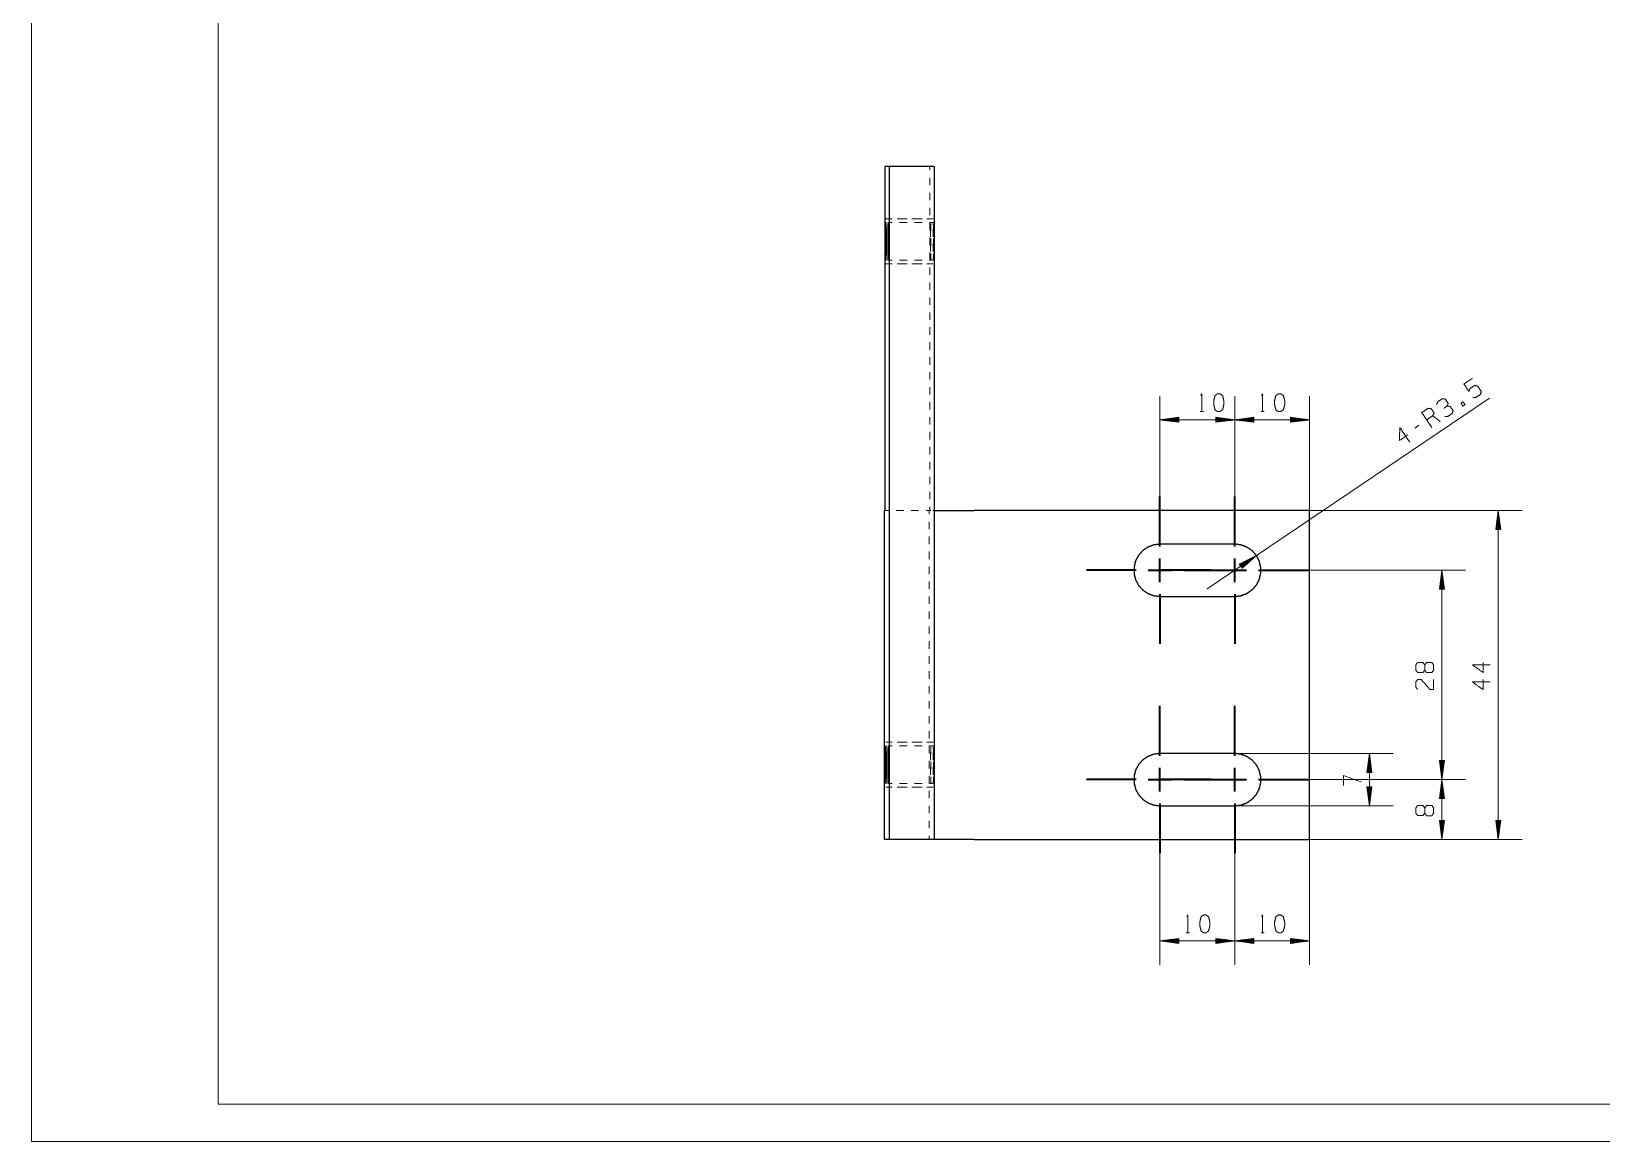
# Model space of a CAD drawing. Header units: millimetres. Extents: x 0 to 420, y 0 to 732.
# Drawn here: x 0 to 210, y 0 to 148.5 of the extents above; entities that cross this region are included whole.
import ezdxf

# ---------------------------------------------------------------- set-up
doc = ezdxf.new("R2010")
doc.units = ezdxf.units.MM
doc.layers.add('1', color=7, linetype='Continuous', true_color=0xffffff)

msp = doc.modelspace()

# ---------------------------------------------------------------- linework, layer by layer
at = {"layer": '1', "color": 132, "linetype": 'Continuous', "lineweight": 18}
for p, q in [((0, 297), (0, 0)), ((25, 292), (25, 5)), ((25, 5), (415, 5)), ((0, 0), (420, 0))]:
    msp.add_line(p, q, dxfattribs=at)
at = {"layer": '1', "color": 252, "linetype": 'Continuous', "lineweight": 25}
for p, q in [((114.73, 130.42), (114.16, 130.42)), ((114.16, 130.42), (114.16, 84.42)), ((120.73, 130.42), (114.73, 130.42)), ((114.73, 130.42), (114.73, 40.42)), ((120.73, 130.42), (120.73, 40.42)), ((114.07, 84.42), (114.07, 40.42)), ((114.16, 84.42), (114.07, 84.42)), ((170.94, 84.42), (126.07, 84.42)), ((170.94, 40.42), (170.94, 84.42)), ((160.94, 79.92), (150.94, 79.92)), ((150.94, 72.92), (160.94, 72.92)), ((160.94, 51.92), (150.94, 51.92)), ((150.94, 44.92), (160.94, 44.92)), ((114.73, 40.42), (114.07, 40.42)), ((120.73, 40.42), (114.73, 40.42)), ((126.07, 40.42), (170.94, 40.42))]:
    msp.add_line(p, q, dxfattribs=at)
at = {"layer": '1', "color": 43, "linetype": 'Continuous', "lineweight": 18}
for p, q in [((120.16, 130.42), (120.16, 129.92)), ((120.16, 128.92), (120.16, 127.92)), ((120.16, 126.92), (120.16, 125.92)), ((120.16, 124.92), (120.16, 123.92)), ((114.77, 123.42), (114.27, 123.42)), ((114.36, 122.92), (114.27, 122.92)), ((114.61, 122.92), (114.53, 122.92)), ((115.11, 123.42), (114.61, 123.42)), ((115.11, 122.92), (114.61, 122.92)), ((116.77, 123.42), (115.77, 123.42)), ((117.11, 123.42), (116.11, 123.42)), ((117.11, 122.92), (116.11, 122.92)), ((118.77, 123.42), (117.77, 123.42)), ((119.11, 123.42), (118.11, 123.42)), ((119.11, 122.92), (118.11, 122.92)), ((120.27, 123.42), (119.77, 123.42)), ((120.61, 123.42), (120.11, 123.42)), ((120.61, 122.92), (120.11, 122.92)), ((120.16, 122.92), (120.16, 121.92)), ((120.16, 120.92), (120.16, 119.92)), ((114.27, 117.92), (114.36, 117.92)), ((114.53, 117.92), (114.61, 117.92)), ((114.61, 117.92), (115.11, 117.92)), ((116.11, 117.92), (117.11, 117.92)), ((118.11, 117.92), (119.11, 117.92)), ((120.11, 117.92), (120.61, 117.92)), ((120.16, 118.92), (120.16, 117.92)), ((114.77, 117.42), (114.27, 117.42)), ((115.11, 117.42), (114.61, 117.42)), ((116.77, 117.42), (115.77, 117.42)), ((117.11, 117.42), (116.11, 117.42)), ((118.77, 117.42), (117.77, 117.42)), ((119.11, 117.42), (118.11, 117.42)), ((120.27, 117.42), (119.77, 117.42)), ((120.61, 117.42), (120.11, 117.42)), ((120.16, 116.92), (120.16, 115.92)), ((120.16, 114.92), (120.16, 113.92)), ((120.16, 112.92), (120.16, 111.92)), ((120.16, 110.92), (120.16, 109.92)), ((120.16, 108.92), (120.16, 107.92)), ((120.16, 106.92), (120.16, 105.92)), ((120.16, 104.92), (120.16, 103.92)), ((120.16, 102.92), (120.16, 101.92)), ((120.16, 100.92), (120.16, 99.92)), ((120.16, 98.92), (120.16, 97.92)), ((120.16, 96.92), (120.16, 95.92)), ((120.16, 94.92), (120.16, 93.92)), ((120.16, 92.92), (120.16, 91.92)), ((120.16, 90.92), (120.16, 89.92)), ((120.16, 88.92), (120.16, 87.92)), ((120.16, 86.92), (120.16, 85.92)), ((114.66, 84.42), (114.16, 84.42)), ((116.66, 84.42), (115.66, 84.42)), ((118.66, 84.42), (117.66, 84.42)), ((120.16, 84.42), (119.66, 84.42)), ((120.07, 84.42), (120.07, 83.92)), ((120.16, 84.92), (120.16, 84.42)), ((120.16, 84.42), (120.3, 84.42)), ((120.58, 84.42), (120.73, 84.42)), ((170.94, 83.92), (170.94, 84.42)), ((120.07, 82.92), (120.07, 81.92)), ((170.94, 81.92), (170.94, 82.92)), ((120.07, 80.92), (120.07, 79.92)), ((150.94, 79.92), (150.39, 79.85)), ((150.94, 79.92), (150.94, 79.92)), ((150.94, 79.92), (150.94, 79.92)), ((170.94, 79.92), (170.94, 80.92)), ((120.07, 78.92), (120.07, 77.92)), ((170.94, 77.92), (170.94, 78.92)), ((120.07, 76.92), (120.07, 75.92)), ((170.94, 75.92), (170.94, 76.92)), ((120.07, 74.92), (120.07, 73.92)), ((170.94, 73.92), (170.94, 74.92)), ((120.07, 72.92), (120.07, 71.92)), ((150.39, 72.98), (150.94, 72.92)), ((150.94, 72.92), (150.94, 72.92)), ((150.94, 72.92), (150.94, 72.92)), ((170.94, 71.92), (170.94, 72.92)), ((120.07, 70.92), (120.07, 69.92)), ((170.94, 69.92), (170.94, 70.92)), ((120.07, 68.92), (120.07, 67.92)), ((170.94, 67.92), (170.94, 68.92)), ((120.07, 66.92), (120.07, 65.92)), ((170.94, 65.92), (170.94, 66.92)), ((120.07, 64.92), (120.07, 63.92)), ((170.94, 63.92), (170.94, 64.92)), ((120.07, 62.92), (120.07, 61.92)), ((120.07, 60.92), (120.07, 59.92)), ((170.94, 61.92), (170.94, 62.92)), ((170.94, 59.92), (170.94, 60.92)), ((120.07, 58.92), (120.07, 57.92)), ((170.94, 57.92), (170.94, 58.92)), ((120.07, 56.92), (120.07, 55.92)), ((170.94, 55.92), (170.94, 56.92)), ((120.07, 54.92), (120.07, 53.92)), ((170.94, 53.92), (170.94, 54.92)), ((114.77, 53.42), (114.27, 53.42)), ((114.36, 52.92), (114.27, 52.92)), ((114.61, 52.92), (114.53, 52.92)), ((115.11, 53.42), (114.61, 53.42)), ((115.11, 52.92), (114.61, 52.92)), ((116.77, 53.42), (115.77, 53.42)), ((117.11, 53.42), (116.11, 53.42)), ((117.11, 52.92), (116.11, 52.92)), ((118.77, 53.42), (117.77, 53.42)), ((119.11, 53.42), (118.11, 53.42)), ((119.11, 52.92), (118.11, 52.92)), ((120.27, 53.42), (119.77, 53.42)), ((120.07, 52.92), (120.07, 51.92)), ((120.61, 53.42), (120.11, 53.42)), ((120.61, 52.92), (120.11, 52.92)), ((170.94, 51.92), (170.94, 52.92)), ((120.07, 50.92), (120.07, 49.92)), ((150.94, 51.92), (150.39, 51.85)), ((150.94, 51.92), (150.94, 51.92)), ((150.94, 51.92), (150.94, 51.92)), ((170.94, 49.92), (170.94, 50.92)), ((120.07, 48.92), (120.07, 47.92)), ((170.94, 47.92), (170.94, 48.92)), ((114.27, 47.92), (114.36, 47.92)), ((114.77, 47.42), (114.27, 47.42)), ((114.53, 47.92), (114.61, 47.92)), ((114.61, 47.92), (115.11, 47.92)), ((115.11, 47.42), (114.61, 47.42)), ((116.77, 47.42), (115.77, 47.42)), ((116.11, 47.92), (117.11, 47.92)), ((117.11, 47.42), (116.11, 47.42)), ((118.77, 47.42), (117.77, 47.42)), ((118.11, 47.92), (119.11, 47.92)), ((119.11, 47.42), (118.11, 47.42)), ((120.27, 47.42), (119.77, 47.42)), ((120.07, 46.92), (120.07, 45.92)), ((120.11, 47.92), (120.61, 47.92)), ((120.61, 47.42), (120.11, 47.42)), ((170.94, 45.92), (170.94, 46.92)), ((120.07, 44.92), (120.07, 43.92)), ((150.39, 44.98), (150.94, 44.92)), ((150.94, 44.92), (150.94, 44.92)), ((150.94, 44.92), (150.94, 44.92)), ((170.94, 43.92), (170.94, 44.92)), ((120.07, 42.92), (120.07, 41.92)), ((170.94, 41.92), (170.94, 42.92)), ((120.07, 40.92), (120.07, 40.42)), ((170.94, 40.42), (170.94, 40.92))]:
    msp.add_line(p, q, dxfattribs=at)
at = {"layer": '1', "color": 13, "linetype": 'Continuous', "lineweight": 18}
for p, q in [((150.94, 86.27), (150.94, 99.72)), ((157.26, 73.93), (195.02, 99.46)), ((160.94, 86.27), (160.94, 99.72)), ((160.94, 86.27), (160.94, 99.72)), ((170.94, 84.42), (170.94, 99.72)), ((153.48, 96.88), (150.94, 96.55)), ((153.48, 96.63), (151.51, 96.63)), ((153.48, 96.68), (151.9, 96.68)), ((153.48, 96.73), (152.29, 96.73)), ((153.48, 96.78), (152.67, 96.78)), ((153.48, 96.83), (153.06, 96.83)), ((153.48, 96.88), (153.44, 96.88)), ((153.48, 96.88), (153.44, 96.88)), ((153.48, 96.21), (153.48, 96.88)), ((158.4, 96.88), (158.43, 96.88)), ((158.4, 96.88), (158.43, 96.88)), ((158.4, 96.88), (158.4, 96.21)), ((160.94, 96.55), (158.4, 96.88)), ((158.4, 96.83), (158.81, 96.83)), ((158.4, 96.78), (159.2, 96.78)), ((158.4, 96.73), (159.59, 96.73)), ((158.4, 96.68), (159.97, 96.68)), ((158.4, 96.63), (160.36, 96.63)), ((163.48, 96.88), (160.94, 96.55)), ((163.48, 96.63), (161.51, 96.63)), ((163.48, 96.68), (161.9, 96.68)), ((163.48, 96.73), (162.29, 96.73)), ((163.48, 96.78), (162.67, 96.78)), ((163.48, 96.83), (163.06, 96.83)), ((163.48, 96.88), (163.44, 96.88)), ((163.48, 96.88), (163.44, 96.88)), ((163.48, 96.21), (163.48, 96.88)), ((168.4, 96.88), (168.43, 96.88)), ((168.4, 96.88), (168.43, 96.88)), ((168.4, 96.88), (168.4, 96.21)), ((170.94, 96.55), (168.4, 96.88)), ((168.4, 96.83), (168.82, 96.83)), ((168.4, 96.78), (169.2, 96.78)), ((168.4, 96.73), (169.59, 96.73)), ((168.4, 96.68), (169.98, 96.68)), ((168.4, 96.63), (170.36, 96.63)), ((150.94, 96.55), (153.48, 96.21)), ((160.94, 96.55), (150.94, 96.55)), ((153.48, 96.57), (151.13, 96.57)), ((153.48, 96.52), (151.13, 96.52)), ((153.48, 96.47), (151.51, 96.47)), ((153.48, 96.42), (151.9, 96.42)), ((153.48, 96.37), (152.29, 96.37)), ((153.48, 96.32), (152.67, 96.32)), ((153.48, 96.27), (153.06, 96.27)), ((153.48, 96.22), (153.44, 96.22)), ((153.48, 96.22), (153.44, 96.22)), ((158.4, 96.57), (160.74, 96.57)), ((158.4, 96.21), (160.94, 96.55)), ((158.4, 96.52), (160.74, 96.52)), ((158.4, 96.47), (160.36, 96.47)), ((158.4, 96.42), (159.97, 96.42)), ((158.4, 96.37), (159.59, 96.37)), ((158.4, 96.32), (159.2, 96.32)), ((158.4, 96.27), (158.81, 96.27)), ((158.4, 96.22), (158.43, 96.22)), ((158.4, 96.22), (158.43, 96.22)), ((160.94, 96.55), (163.48, 96.21)), ((160.94, 96.55), (170.94, 96.55)), ((163.48, 96.57), (161.13, 96.57)), ((163.48, 96.52), (161.13, 96.52)), ((163.48, 96.47), (161.51, 96.47)), ((163.48, 96.42), (161.9, 96.42)), ((163.48, 96.37), (162.29, 96.37)), ((163.48, 96.32), (162.67, 96.32)), ((163.48, 96.27), (163.06, 96.27)), ((163.48, 96.22), (163.44, 96.22)), ((163.48, 96.22), (163.44, 96.22)), ((168.4, 96.57), (170.75, 96.57)), ((168.4, 96.21), (170.94, 96.55)), ((168.4, 96.52), (170.75, 96.52)), ((168.4, 96.47), (170.36, 96.47)), ((168.4, 96.42), (169.98, 96.42)), ((168.4, 96.37), (169.59, 96.37)), ((168.4, 96.32), (169.2, 96.32)), ((168.4, 96.27), (168.82, 96.27)), ((168.4, 96.22), (168.43, 96.22)), ((168.4, 96.22), (168.43, 96.22)), ((170.94, 84.42), (199.36, 84.42)), ((196.18, 84.42), (195.85, 81.88)), ((196.16, 81.88), (196.16, 84.22)), ((196.52, 81.88), (196.18, 84.42)), ((196.18, 84.42), (196.18, 40.42)), ((196.21, 81.88), (196.21, 84.22)), ((195.85, 81.88), (195.85, 81.91)), ((195.85, 81.88), (195.85, 81.91)), ((195.9, 81.88), (195.9, 82.29)), ((195.95, 81.88), (195.95, 82.68)), ((196.01, 81.88), (196.01, 83.06)), ((196.06, 81.88), (196.06, 83.45)), ((196.11, 81.88), (196.11, 83.84)), ((196.26, 81.88), (196.26, 83.84)), ((196.31, 81.88), (196.31, 83.45)), ((196.36, 81.88), (196.36, 83.06)), ((196.41, 81.88), (196.41, 82.68)), ((196.46, 81.88), (196.46, 82.29)), ((196.51, 81.88), (196.51, 81.91)), ((196.51, 81.88), (196.51, 81.91)), ((195.85, 81.88), (196.52, 81.88)), ((163.84, 78.38), (161.54, 77.23)), ((161.63, 77.1), (162.62, 77.77)), ((161.66, 77.06), (162.97, 77.94)), ((161.69, 77.02), (163.31, 78.11)), ((161.72, 76.97), (163.66, 78.29)), ((161.75, 76.93), (163.69, 78.25)), ((161.77, 76.89), (163.4, 77.99)), ((161.8, 76.85), (163.11, 77.73)), ((161.92, 76.68), (163.84, 78.38)), ((161.54, 77.23), (161.92, 76.68)), ((161.55, 77.23), (161.57, 77.24)), ((161.55, 77.23), (161.57, 77.24)), ((161.57, 77.18), (161.92, 77.42)), ((161.6, 77.14), (162.27, 77.59)), ((161.83, 76.81), (162.82, 77.47)), ((161.86, 76.76), (162.53, 77.21)), ((161.89, 76.72), (162.23, 76.96)), ((161.92, 76.68), (161.94, 76.7)), ((161.92, 76.68), (161.94, 76.7)), ((170.79, 76.42), (191.81, 76.42)), ((188.63, 76.42), (188.3, 73.88)), ((188.56, 73.88), (188.56, 75.84)), ((188.61, 73.88), (188.61, 76.22)), ((188.97, 73.88), (188.63, 76.42)), ((188.63, 48.42), (188.63, 76.42)), ((188.66, 73.88), (188.66, 76.22)), ((188.71, 73.88), (188.71, 75.84)), ((188.3, 73.88), (188.3, 73.91)), ((188.3, 73.88), (188.3, 73.91)), ((188.3, 73.88), (188.97, 73.88)), ((188.35, 73.88), (188.35, 74.29)), ((188.4, 73.88), (188.4, 74.68)), ((188.45, 73.88), (188.45, 75.06)), ((188.51, 73.88), (188.51, 75.45)), ((188.76, 73.88), (188.76, 75.45)), ((188.81, 73.88), (188.81, 75.06)), ((188.86, 73.88), (188.86, 74.68)), ((188.91, 73.88), (188.91, 74.29)), ((188.96, 73.88), (188.96, 73.91)), ((188.96, 73.88), (188.96, 73.91)), ((160.94, 51.92), (182.13, 51.92)), ((178.95, 51.92), (178.62, 49.38)), ((178.78, 49.38), (178.78, 50.56)), ((178.83, 49.38), (178.83, 50.95)), ((178.88, 49.38), (178.88, 51.34)), ((178.93, 49.38), (178.93, 51.72)), ((179.29, 49.38), (178.95, 51.92)), ((178.95, 44.92), (178.95, 51.92)), ((178.98, 49.38), (178.98, 51.72)), ((179.03, 49.38), (179.03, 51.34)), ((179.08, 49.38), (179.08, 50.95)), ((179.13, 49.38), (179.13, 50.56)), ((188.3, 50.96), (188.3, 50.92)), ((188.3, 50.96), (188.3, 50.92)), ((188.3, 50.96), (188.63, 48.42)), ((188.97, 50.96), (188.3, 50.96)), ((188.35, 50.96), (188.35, 50.54)), ((188.4, 50.96), (188.4, 50.15)), ((188.45, 50.96), (188.45, 49.77)), ((188.51, 50.96), (188.51, 49.38)), ((188.56, 50.96), (188.56, 48.99)), ((188.61, 50.96), (188.61, 48.61)), ((188.63, 48.42), (188.97, 50.96)), ((188.66, 50.96), (188.66, 48.61)), ((188.71, 50.96), (188.71, 48.99)), ((188.76, 50.96), (188.76, 49.38)), ((188.81, 50.96), (188.81, 49.77)), ((188.86, 50.96), (188.86, 50.15)), ((188.91, 50.96), (188.91, 50.54)), ((188.96, 50.96), (188.96, 50.92)), ((188.96, 50.96), (188.96, 50.92)), ((170.79, 48.42), (191.81, 48.42)), ((170.79, 48.42), (191.81, 48.42)), ((178.62, 49.38), (178.62, 49.41)), ((178.62, 49.38), (178.62, 49.41)), ((178.62, 49.38), (179.29, 49.38)), ((178.67, 49.38), (178.67, 49.79)), ((178.73, 49.38), (178.73, 50.18)), ((179.18, 49.38), (179.18, 50.18)), ((179.23, 49.38), (179.23, 49.79)), ((179.28, 49.38), (179.28, 49.41)), ((179.28, 49.38), (179.28, 49.41)), ((188.63, 48.42), (188.3, 45.88)), ((188.97, 45.88), (188.63, 48.42)), ((188.63, 48.42), (188.63, 40.42)), ((178.62, 47.46), (178.62, 47.42)), ((178.62, 47.46), (178.62, 47.42)), ((178.62, 47.46), (178.95, 44.92)), ((179.29, 47.46), (178.62, 47.46)), ((178.67, 47.46), (178.67, 47.04)), ((178.73, 47.46), (178.73, 46.65)), ((178.78, 47.46), (178.78, 46.27)), ((178.83, 47.46), (178.83, 45.88)), ((178.88, 47.46), (178.88, 45.49)), ((178.93, 47.46), (178.93, 45.11)), ((178.95, 44.92), (179.29, 47.46)), ((178.98, 47.46), (178.98, 45.11)), ((179.03, 47.46), (179.03, 45.49)), ((179.08, 47.46), (179.08, 45.88)), ((179.13, 47.46), (179.13, 46.27)), ((179.18, 47.46), (179.18, 46.65)), ((179.23, 47.46), (179.23, 47.04)), ((179.28, 47.46), (179.28, 47.42)), ((179.28, 47.46), (179.28, 47.42)), ((188.35, 45.88), (188.35, 46.29)), ((188.4, 45.88), (188.4, 46.68)), ((188.45, 45.88), (188.45, 47.06)), ((188.51, 45.88), (188.51, 47.45)), ((188.56, 45.88), (188.56, 47.84)), ((188.61, 45.88), (188.61, 48.22)), ((188.66, 45.88), (188.66, 48.22)), ((188.71, 45.88), (188.71, 47.84)), ((188.76, 45.88), (188.76, 47.45)), ((188.81, 45.88), (188.81, 47.06)), ((188.86, 45.88), (188.86, 46.68)), ((188.91, 45.88), (188.91, 46.29)), ((160.94, 44.92), (182.13, 44.92)), ((188.3, 45.88), (188.3, 45.91)), ((188.3, 45.88), (188.3, 45.91)), ((188.3, 45.88), (188.97, 45.88)), ((188.96, 45.88), (188.96, 45.91)), ((188.96, 45.88), (188.96, 45.91)), ((188.3, 42.96), (188.3, 42.92)), ((188.3, 42.96), (188.3, 42.92)), ((188.3, 42.96), (188.63, 40.42)), ((188.97, 42.96), (188.3, 42.96)), ((188.35, 42.96), (188.35, 42.54)), ((188.4, 42.96), (188.4, 42.15)), ((188.45, 42.96), (188.45, 41.77)), ((188.51, 42.96), (188.51, 41.38)), ((188.56, 42.96), (188.56, 40.99)), ((188.61, 42.96), (188.61, 40.61)), ((188.63, 40.42), (188.97, 42.96)), ((188.66, 42.96), (188.66, 40.61)), ((188.71, 42.96), (188.71, 40.99)), ((188.76, 42.96), (188.76, 41.38)), ((188.81, 42.96), (188.81, 41.77)), ((188.86, 42.96), (188.86, 42.15)), ((188.91, 42.96), (188.91, 42.54)), ((188.96, 42.96), (188.96, 42.92)), ((188.96, 42.96), (188.96, 42.92)), ((195.85, 42.96), (195.85, 42.92)), ((195.85, 42.96), (195.85, 42.92)), ((195.85, 42.96), (196.18, 40.42)), ((196.52, 42.96), (195.85, 42.96)), ((195.9, 42.96), (195.9, 42.54)), ((195.95, 42.96), (195.95, 42.15)), ((196.01, 42.96), (196.01, 41.77)), ((196.06, 42.96), (196.06, 41.38)), ((196.11, 42.96), (196.11, 40.99)), ((196.16, 42.96), (196.16, 40.61)), ((196.18, 40.42), (196.52, 42.96)), ((196.21, 42.96), (196.21, 40.61)), ((196.26, 42.96), (196.26, 40.99)), ((196.31, 42.96), (196.31, 41.38)), ((196.36, 42.96), (196.36, 41.77)), ((196.41, 42.96), (196.41, 42.15)), ((196.46, 42.96), (196.46, 42.54)), ((196.51, 42.96), (196.51, 42.92)), ((196.51, 42.96), (196.51, 42.92)), ((170.94, 40.42), (170.94, 23.66)), ((170.94, 40.42), (191.81, 40.42)), ((170.94, 40.42), (199.36, 40.42)), ((150.94, 38.57), (150.94, 23.66)), ((160.94, 38.57), (160.94, 23.66)), ((160.94, 38.57), (160.94, 23.66)), ((153.48, 27.17), (150.94, 26.84)), ((150.94, 26.84), (153.48, 26.51)), ((160.94, 26.84), (150.94, 26.84)), ((153.48, 26.87), (151.13, 26.87)), ((153.48, 26.81), (151.13, 26.81)), ((153.48, 26.92), (151.51, 26.92)), ((153.48, 26.76), (151.51, 26.76)), ((153.48, 26.97), (151.9, 26.97)), ((153.48, 26.71), (151.9, 26.71)), ((153.48, 27.02), (152.29, 27.02)), ((153.48, 26.66), (152.29, 26.66)), ((153.48, 27.07), (152.67, 27.07)), ((153.48, 26.61), (152.67, 26.61)), ((153.48, 27.12), (153.06, 27.12)), ((153.48, 26.56), (153.06, 26.56)), ((153.48, 27.17), (153.44, 27.17)), ((153.48, 27.17), (153.44, 27.17)), ((153.48, 26.51), (153.44, 26.51)), ((153.48, 26.51), (153.44, 26.51)), ((153.48, 26.51), (153.48, 27.17)), ((158.4, 27.17), (158.43, 27.17)), ((158.4, 27.17), (158.43, 27.17)), ((158.4, 27.17), (158.4, 26.51)), ((160.94, 26.84), (158.4, 27.17)), ((158.4, 27.12), (158.82, 27.12)), ((158.4, 27.07), (159.2, 27.07)), ((158.4, 27.02), (159.59, 27.02)), ((158.4, 26.97), (159.98, 26.97)), ((158.4, 26.92), (160.36, 26.92)), ((158.4, 26.87), (160.75, 26.87)), ((158.4, 26.51), (160.94, 26.84)), ((158.4, 26.81), (160.75, 26.81)), ((158.4, 26.76), (160.36, 26.76)), ((158.4, 26.71), (159.98, 26.71)), ((158.4, 26.66), (159.59, 26.66)), ((158.4, 26.61), (159.2, 26.61)), ((158.4, 26.56), (158.82, 26.56)), ((158.4, 26.51), (158.43, 26.51)), ((158.4, 26.51), (158.43, 26.51)), ((163.48, 27.17), (160.94, 26.84)), ((160.94, 26.84), (163.48, 26.51)), ((160.94, 26.84), (170.94, 26.84)), ((163.48, 26.87), (161.13, 26.87)), ((163.48, 26.81), (161.13, 26.81)), ((163.48, 26.92), (161.52, 26.92)), ((163.48, 26.76), (161.52, 26.76)), ((163.48, 26.97), (161.9, 26.97)), ((163.48, 26.71), (161.9, 26.71)), ((163.48, 27.02), (162.29, 27.02)), ((163.48, 26.66), (162.29, 26.66)), ((163.48, 27.07), (162.68, 27.07)), ((163.48, 26.61), (162.68, 26.61)), ((163.48, 27.12), (163.06, 27.12)), ((163.48, 26.56), (163.06, 26.56)), ((163.48, 27.17), (163.45, 27.17)), ((163.48, 27.17), (163.45, 27.17)), ((163.48, 26.51), (163.45, 26.51)), ((163.48, 26.51), (163.45, 26.51)), ((163.48, 26.51), (163.48, 27.17)), ((168.4, 27.17), (168.43, 27.17)), ((168.4, 27.17), (168.43, 27.17)), ((168.4, 27.17), (168.4, 26.51)), ((170.94, 26.84), (168.4, 27.17)), ((168.4, 27.12), (168.82, 27.12)), ((168.4, 27.07), (169.2, 27.07)), ((168.4, 27.02), (169.59, 27.02)), ((168.4, 26.97), (169.98, 26.97)), ((168.4, 26.92), (170.36, 26.92)), ((168.4, 26.87), (170.75, 26.87)), ((168.4, 26.51), (170.94, 26.84)), ((168.4, 26.81), (170.75, 26.81)), ((168.4, 26.76), (170.36, 26.76)), ((168.4, 26.71), (169.98, 26.71)), ((168.4, 26.66), (169.59, 26.66)), ((168.4, 26.61), (169.2, 26.61)), ((168.4, 26.56), (168.82, 26.56)), ((168.4, 26.51), (168.43, 26.51)), ((168.4, 26.51), (168.43, 26.51))]:
    msp.add_line(p, q, dxfattribs=at)
at = {"layer": '1', "color": 95, "linetype": 'Continuous', "lineweight": 18}
for p, q in [((156.32, 97.64), (156.75, 97.64)), ((164.46, 97.64), (164.88, 97.64)), ((188.39, 96.3), (187.44, 97.1)), ((185.55, 95.83), (185, 95.45)), ((154.46, 27.93), (154.88, 27.93)), ((164.46, 27.93), (164.88, 27.93))]:
    msp.add_line(p, q, dxfattribs=at)
at = {"layer": '1', "color": 252, "linetype": 'Continuous', "lineweight": 35}
for p, q in [((150.94, 79.59), (150.94, 86.27)), ((160.94, 79.59), (160.94, 86.27)), ((150.94, 74.83), (150.94, 78)), ((160.94, 74.83), (160.94, 78)), ((147.76, 76.42), (141.09, 76.42)), ((149.35, 76.42), (152.52, 76.42)), ((157.76, 76.42), (151.09, 76.42)), ((154.11, 76.42), (160.79, 76.42)), ((159.35, 76.42), (162.52, 76.42)), ((164.11, 76.42), (170.79, 76.42)), ((150.94, 73.24), (150.94, 66.57)), ((160.94, 73.24), (160.94, 66.57)), ((150.94, 51.59), (150.94, 58.27)), ((160.94, 51.59), (160.94, 58.27)), ((147.76, 48.42), (141.09, 48.42)), ((149.35, 48.42), (152.52, 48.42)), ((150.94, 46.83), (150.94, 50)), ((157.77, 48.42), (151.09, 48.42)), ((154.11, 48.42), (160.79, 48.42)), ((159.35, 48.42), (162.53, 48.42)), ((160.94, 46.83), (160.94, 50)), ((164.12, 48.42), (170.79, 48.42)), ((150.94, 45.24), (150.94, 38.57)), ((160.94, 45.24), (160.94, 38.57))]:
    msp.add_line(p, q, dxfattribs=at)
at = {"layer": '1', "color": 252, "linetype": 'Continuous', "lineweight": 25}
for points, knots in [([(114.29, 118.29), (114.3, 118.75), (114.3, 119.34), (114.3, 120.02), (114.3, 120.73), (114.3, 121.42), (114.3, 122.02), (114.29, 122.5), (114.28, 122.8), (114.27, 122.92), (114.27, 122.83), (114.26, 122.54), (114.25, 122.08), (114.25, 121.49), (114.25, 120.81), (114.25, 120.1), (114.25, 119.41), (114.25, 118.81), (114.26, 118.34), (114.27, 118.03), (114.27, 117.92), (114.28, 118.01), (114.29, 118.29)], [0, 0, 0.045696, 0.104907, 0.172835, 0.243979, 0.312577, 0.37307, 0.42056, 0.451203, 0.46253, 0.471515, 0.499999, 0.545696, 0.604906, 0.672835, 0.743979, 0.812577, 0.87307, 0.92056, 0.951202, 0.96253, 0.971515, 1, 1]), ([(114.63, 118.29), (114.63, 118.75), (114.64, 119.34), (114.64, 120.02), (114.64, 120.73), (114.64, 121.42), (114.63, 122.02), (114.63, 122.5), (114.62, 122.8), (114.61, 122.92), (114.61, 122.83), (114.6, 122.54), (114.59, 122.08), (114.59, 121.49), (114.58, 120.81), (114.58, 120.1), (114.59, 119.41), (114.59, 118.81), (114.6, 118.34), (114.6, 118.03), (114.61, 117.92), (114.62, 118.01), (114.63, 118.29)], [0, 0, 0.045696, 0.104907, 0.172835, 0.243979, 0.312577, 0.37307, 0.42056, 0.451203, 0.46253, 0.471515, 0.499999, 0.545696, 0.604906, 0.672835, 0.743979, 0.812577, 0.87307, 0.92056, 0.951202, 0.96253, 0.971515, 1, 1]), ([(120.73, 84.42), (121.45, 84.42), (123.52, 84.42), (126.07, 84.42)], [0, 0, 0.135206, 0.522103, 1, 1]), ([(150.94, 79.92), (150.1, 79.81), (149.31, 79.51), (148.62, 79.04), (148.06, 78.4), (147.67, 77.66), (147.47, 76.84), (147.47, 75.99), (147.67, 75.17), (148.06, 74.43), (148.62, 73.8), (149.31, 73.32), (150.1, 73.02), (150.94, 72.92)], [0, 0, 0.076923, 0.153846, 0.230769, 0.307692, 0.384615, 0.461538, 0.538462, 0.615384, 0.692308, 0.76923, 0.846154, 0.923077, 1, 1]), ([(160.94, 72.92), (161.77, 73.02), (162.56, 73.32), (163.26, 73.8), (163.82, 74.43), (164.21, 75.17), (164.41, 75.99), (164.41, 76.84), (164.21, 77.66), (163.82, 78.4), (163.26, 79.04), (162.56, 79.51), (161.77, 79.81), (160.94, 79.92)], [0, 0, 0.076923, 0.153846, 0.23077, 0.307692, 0.384615, 0.461538, 0.538461, 0.615385, 0.692308, 0.769231, 0.846154, 0.923077, 1, 1]), ([(160.94, 72.92), (161.78, 73.02), (162.57, 73.32), (163.26, 73.8), (163.82, 74.43), (164.21, 75.17), (164.41, 75.99), (164.41, 76.84), (164.21, 77.66), (163.82, 78.4), (163.26, 79.04), (162.57, 79.51), (161.78, 79.81), (160.94, 79.92)], [0, 0, 0.076924, 0.153847, 0.230769, 0.307692, 0.384616, 0.461538, 0.538461, 0.615385, 0.692308, 0.769231, 0.846153, 0.923076, 1, 1]), ([(114.29, 48.29), (114.3, 48.75), (114.3, 49.34), (114.3, 50.02), (114.3, 50.73), (114.3, 51.42), (114.3, 52.02), (114.29, 52.5), (114.28, 52.8), (114.27, 52.92), (114.27, 52.83), (114.26, 52.54), (114.25, 52.08), (114.25, 51.49), (114.25, 50.81), (114.25, 50.1), (114.25, 49.41), (114.25, 48.81), (114.26, 48.34), (114.27, 48.03), (114.27, 47.92), (114.28, 48.01), (114.29, 48.29)], [0, 0, 0.045696, 0.104907, 0.172835, 0.243979, 0.312576, 0.37307, 0.42056, 0.451202, 0.46253, 0.471516, 0.5, 0.545696, 0.604907, 0.672835, 0.743979, 0.812576, 0.873069, 0.92056, 0.951202, 0.96253, 0.971516, 1, 1]), ([(114.63, 48.29), (114.63, 48.75), (114.64, 49.34), (114.64, 50.02), (114.64, 50.73), (114.64, 51.42), (114.63, 52.02), (114.63, 52.5), (114.62, 52.8), (114.61, 52.92), (114.61, 52.83), (114.6, 52.54), (114.59, 52.08), (114.59, 51.49), (114.58, 50.81), (114.58, 50.1), (114.59, 49.41), (114.59, 48.81), (114.6, 48.34), (114.6, 48.03), (114.61, 47.92), (114.62, 48.01), (114.63, 48.29)], [0, 0, 0.045696, 0.104907, 0.172835, 0.243979, 0.312576, 0.37307, 0.42056, 0.451202, 0.46253, 0.471516, 0.5, 0.545696, 0.604907, 0.672835, 0.743979, 0.812576, 0.873069, 0.92056, 0.951202, 0.96253, 0.971516, 1, 1]), ([(150.94, 51.92), (150.1, 51.81), (149.31, 51.51), (148.62, 51.04), (148.06, 50.4), (147.67, 49.66), (147.47, 48.84), (147.47, 47.99), (147.67, 47.17), (148.06, 46.43), (148.62, 45.8), (149.31, 45.32), (150.1, 45.02), (150.94, 44.92)], [0, 0, 0.076923, 0.153846, 0.23077, 0.307693, 0.384615, 0.461539, 0.538461, 0.615385, 0.692307, 0.769231, 0.846154, 0.923077, 1, 1]), ([(160.94, 44.92), (161.77, 45.02), (162.56, 45.32), (163.26, 45.8), (163.82, 46.43), (164.21, 47.17), (164.41, 47.99), (164.41, 48.84), (164.21, 49.66), (163.82, 50.4), (163.26, 51.04), (162.56, 51.51), (161.77, 51.81), (160.94, 51.92)], [0, 0, 0.076923, 0.153846, 0.230769, 0.307692, 0.384615, 0.461539, 0.538461, 0.615385, 0.692307, 0.769231, 0.846154, 0.923077, 1, 1]), ([(160.94, 44.92), (161.78, 45.02), (162.57, 45.32), (163.26, 45.8), (163.82, 46.43), (164.21, 47.17), (164.41, 47.99), (164.41, 48.84), (164.21, 49.66), (163.82, 50.4), (163.26, 51.04), (162.57, 51.51), (161.78, 51.81), (160.94, 51.92)], [0, 0, 0.076924, 0.153846, 0.230769, 0.307692, 0.384615, 0.461539, 0.538461, 0.615384, 0.692308, 0.769231, 0.846154, 0.923076, 1, 1]), ([(126.07, 40.42), (124.76, 40.42), (122.39, 40.42), (120.73, 40.42)], [0, 0, 0.244848, 0.68792, 1, 1])]:
    msp.add_open_spline(points, degree=1, knots=knots, dxfattribs=at)
at = {"layer": '1', "color": 43, "linetype": 'Continuous', "lineweight": 18}
for points, knots in [([(120.25, 122.04), (120.25, 121.49), (120.25, 121.04)], [0, 0, 0.549071, 1, 1]), ([(120.3, 121.79), (120.3, 122.02), (120.29, 122.5), (120.28, 122.79)], [0, 0, 0.2307, 0.705602, 1, 1]), ([(120.59, 122.04), (120.59, 121.49), (120.59, 121.04)], [0, 0, 0.549071, 1, 1]), ([(120.64, 121.79), (120.63, 122.02), (120.63, 122.5), (120.62, 122.79)], [0, 0, 0.2307, 0.705602, 1, 1]), ([(120.25, 120.04), (120.25, 119.41), (120.25, 119.04)], [0, 0, 0.625771, 1, 1]), ([(120.3, 119.79), (120.3, 120.02), (120.3, 120.73), (120.3, 120.79)], [0, 0, 0.228357, 0.93979, 1, 1]), ([(120.58, 120.04), (120.59, 119.41), (120.59, 119.04)], [0, 0, 0.625771, 1, 1]), ([(120.64, 119.79), (120.64, 120.02), (120.64, 120.73), (120.64, 120.79)], [0, 0, 0.228357, 0.93979, 1, 1]), ([(120.27, 118.04), (120.27, 118.03), (120.27, 117.92), (120.28, 118.01), (120.29, 118.29)], [0, 0, 0.024045, 0.2506, 0.430305, 1, 1]), ([(120.29, 118.29), (120.29, 118.75), (120.3, 118.79)], [0, 0, 0.913929, 1, 1]), ([(120.6, 118.04), (120.6, 118.03), (120.61, 117.92), (120.62, 118.01), (120.63, 118.29)], [0, 0, 0.024045, 0.2506, 0.430305, 1, 1]), ([(120.63, 118.29), (120.63, 118.75), (120.63, 118.79)], [0, 0, 0.913929, 1, 1]), ([(147.84, 77.99), (147.66, 77.66), (147.49, 76.96)], [0, 0, 0.346153, 1, 1]), ([(149.35, 79.53), (149.31, 79.51), (148.62, 79.04), (148.48, 78.88)], [0, 0, 0.038465, 0.807692, 1, 1]), ([(147.49, 75.87), (147.66, 75.17), (147.84, 74.84)], [0, 0, 0.653843, 1, 1]), ([(148.48, 73.95), (148.62, 73.8), (149.31, 73.32), (149.35, 73.3)], [0, 0, 0.192305, 0.961535, 1, 1]), ([(120.3, 51.79), (120.3, 52.02), (120.29, 52.5), (120.28, 52.79)], [0, 0, 0.230704, 0.705604, 1, 1]), ([(120.64, 51.79), (120.63, 52.02), (120.63, 52.5), (120.62, 52.79)], [0, 0, 0.230704, 0.705604, 1, 1]), ([(120.25, 52.04), (120.25, 51.49), (120.25, 51.04)], [0, 0, 0.549071, 1, 1]), ([(120.3, 49.79), (120.3, 50.02), (120.3, 50.73), (120.3, 50.79)], [0, 0, 0.228353, 0.939794, 1, 1]), ([(120.59, 52.04), (120.59, 51.49), (120.59, 51.04)], [0, 0, 0.549071, 1, 1]), ([(120.64, 49.79), (120.64, 50.02), (120.64, 50.73), (120.64, 50.79)], [0, 0, 0.228354, 0.939794, 1, 1]), ([(149.35, 51.53), (149.31, 51.51), (148.62, 51.04), (148.48, 50.88)], [0, 0, 0.038464, 0.807692, 1, 1]), ([(120.25, 50.04), (120.25, 49.41), (120.25, 49.04)], [0, 0, 0.625769, 1, 1]), ([(120.29, 48.29), (120.29, 48.75), (120.3, 48.79)], [0, 0, 0.913929, 1, 1]), ([(120.58, 50.04), (120.59, 49.41), (120.59, 49.04)], [0, 0, 0.625769, 1, 1]), ([(120.63, 48.29), (120.63, 48.75), (120.63, 48.79)], [0, 0, 0.913929, 1, 1]), ([(147.84, 49.99), (147.66, 49.66), (147.49, 48.96)], [0, 0, 0.346153, 1, 1]), ([(120.27, 48.04), (120.27, 48.03), (120.27, 47.92), (120.28, 48.01), (120.29, 48.29)], [0, 0, 0.024055, 0.2506, 0.430315, 1, 1]), ([(120.6, 48.04), (120.6, 48.03), (120.61, 47.92), (120.62, 48.01), (120.63, 48.29)], [0, 0, 0.024055, 0.2506, 0.430315, 1, 1]), ([(147.49, 47.87), (147.66, 47.17), (147.84, 46.84)], [0, 0, 0.653847, 1, 1]), ([(148.48, 45.95), (148.62, 45.8), (149.31, 45.32), (149.35, 45.3)], [0, 0, 0.192308, 0.961536, 1, 1])]:
    msp.add_open_spline(points, degree=1, knots=knots, dxfattribs=at)
at = {"layer": '1', "color": 95, "linetype": 'Continuous', "lineweight": 18}
for points, knots in [([(192.79, 99.55), (193.2, 99.55), (193.77, 99.93), (193.92, 100.31), (193.39, 101.1), (192.97, 101.12), (192.4, 100.73), (192.25, 100.35), (191.59, 101.33), (192.72, 102.09)], [0, 0, 0.062229, 0.168346, 0.230574, 0.376819, 0.441268, 0.547383, 0.609612, 0.790491, 1, 1]), ([(156.39, 99.82), (156.53, 100.02), (156.53, 97.64)], [0, 0, 0.093489, 1, 1]), ([(158.97, 97.64), (159.31, 97.89), (159.48, 98.59), (159.48, 99.07), (159.31, 99.79), (158.97, 100.02), (158.63, 100.02), (158.3, 99.79), (158.12, 99.07), (158.14, 98.59), (158.3, 97.89), (158.63, 97.64), (158.97, 97.64)], [0, 0, 0.067525, 0.183972, 0.260584, 0.380944, 0.446142, 0.500306, 0.565504, 0.685863, 0.762529, 0.878311, 0.945835, 1, 1]), ([(164.53, 99.82), (164.67, 100.02), (164.67, 97.64)], [0, 0, 0.093489, 1, 1]), ([(167.1, 97.64), (167.44, 97.89), (167.62, 98.59), (167.62, 99.07), (167.44, 99.79), (167.1, 100.02), (166.77, 100.02), (166.43, 99.79), (166.26, 99.07), (166.27, 98.59), (166.43, 97.89), (166.77, 97.64), (167.1, 97.64)], [0, 0, 0.067525, 0.183972, 0.260584, 0.380943, 0.446141, 0.500306, 0.565504, 0.685863, 0.762528, 0.878311, 0.945835, 1, 1]), ([(189.32, 98.38), (189.48, 98.75), (189.07, 99.35), (188.67, 99.35), (188.1, 98.97), (187.94, 98.59)], [0, 0, 0.153874, 0.429852, 0.583729, 0.846123, 1, 1]), ([(191.46, 98.37), (191.74, 98.56), (191.47, 98.95), (191.19, 98.77), (191.46, 98.37)], [0, 0, 0.207092, 0.50001, 0.707094, 1, 1]), ([(187.28, 95.54), (185.95, 97.51), (186.78, 98.08), (187.18, 98.08), (187.59, 97.48), (187.44, 97.1), (186.6, 96.54)], [0, 0, 0.400952, 0.571036, 0.639277, 0.761673, 0.829916, 1, 1]), ([(189.04, 97.01), (189.43, 97), (190, 97.38), (190.15, 97.76), (189.74, 98.36), (189.32, 98.38), (188.9, 98.09)], [0, 0, 0.124125, 0.343689, 0.472447, 0.703378, 0.836732, 1, 1]), ([(184.09, 94.53), (182.97, 93.78), (183.01, 95.53), (184.34, 93.56)], [0, 0, 0.245869, 0.565295, 1, 1]), ([(186.34, 63.07), (186.11, 62.75), (185.39, 62.75), (185.16, 63.07), (185.16, 63.76), (185.39, 64.09), (186.11, 64.09), (186.34, 63.76), (186.34, 63.07), (186.59, 62.73), (187.29, 62.73), (187.54, 63.07), (187.54, 63.76), (187.31, 64.09), (186.59, 64.09), (186.34, 63.76)], [0, 0, 0.047573, 0.136084, 0.183657, 0.267813, 0.317164, 0.405676, 0.455026, 0.539183, 0.590296, 0.675756, 0.726868, 0.811025, 0.860375, 0.948887, 1, 1]), ([(194.14, 64.09), (194.14, 62.75), (192.72, 63.76), (195.09, 63.76)], [0, 0, 0.24587, 0.565295, 1, 1]), ([(185.39, 60.47), (185.16, 60.79), (185.16, 61.48), (185.39, 61.82), (185.86, 61.82), (187.06, 60.46), (187.54, 60.47), (187.54, 61.82)], [0, 0, 0.069692, 0.192977, 0.265273, 0.350228, 0.674739, 0.759753, 1, 1]), ([(194.14, 61.82), (194.14, 60.47), (192.72, 61.48), (195.09, 61.48)], [0, 0, 0.24587, 0.565295, 1, 1]), ([(177.86, 48.11), (175.49, 48.96), (175.49, 47.61)], [0, 0, 0.652472, 1, 1]), ([(186.34, 43.93), (186.11, 43.61), (185.39, 43.61), (185.16, 43.93), (185.16, 44.62), (185.39, 44.96), (186.11, 44.96), (186.34, 44.62), (186.34, 43.93), (186.59, 43.59), (187.29, 43.59), (187.54, 43.93), (187.54, 44.62), (187.31, 44.96), (186.59, 44.96), (186.34, 44.62)], [0, 0, 0.047573, 0.136084, 0.183657, 0.267813, 0.317164, 0.405676, 0.455026, 0.539183, 0.590296, 0.675756, 0.726868, 0.811025, 0.860375, 0.948887, 1, 1]), ([(154.53, 30.11), (154.67, 30.31), (154.67, 27.93)], [0, 0, 0.093489, 1, 1]), ([(157.1, 27.93), (157.44, 28.18), (157.62, 28.88), (157.62, 29.36), (157.44, 30.08), (157.1, 30.31), (156.77, 30.31), (156.43, 30.08), (156.26, 29.36), (156.27, 28.88), (156.43, 28.18), (156.77, 27.93), (157.1, 27.93)], [0, 0, 0.067526, 0.183971, 0.260584, 0.380943, 0.446141, 0.500306, 0.565504, 0.685863, 0.762528, 0.87831, 0.945835, 1, 1]), ([(164.53, 30.11), (164.67, 30.31), (164.67, 27.93)], [0, 0, 0.093489, 1, 1]), ([(167.11, 27.93), (167.44, 28.18), (167.62, 28.88), (167.62, 29.36), (167.44, 30.08), (167.11, 30.31), (166.77, 30.31), (166.43, 30.08), (166.26, 29.36), (166.28, 28.88), (166.43, 28.18), (166.77, 27.93), (167.11, 27.93)], [0, 0, 0.067526, 0.183972, 0.260584, 0.380943, 0.446142, 0.500306, 0.565504, 0.685863, 0.762529, 0.87831, 0.945835, 1, 1])]:
    msp.add_open_spline(points, degree=1, knots=knots, dxfattribs=at)
at = {"layer": '1', "color": 252, "linetype": 'Continuous', "lineweight": 25}
for points in [[(114.07, 84.42), (114.07, 84.42)], [(114.07, 40.42), (114.07, 40.42)]]:
    msp.add_open_spline(points, degree=1, dxfattribs=at)

doc.saveas('drawing.dxf')
